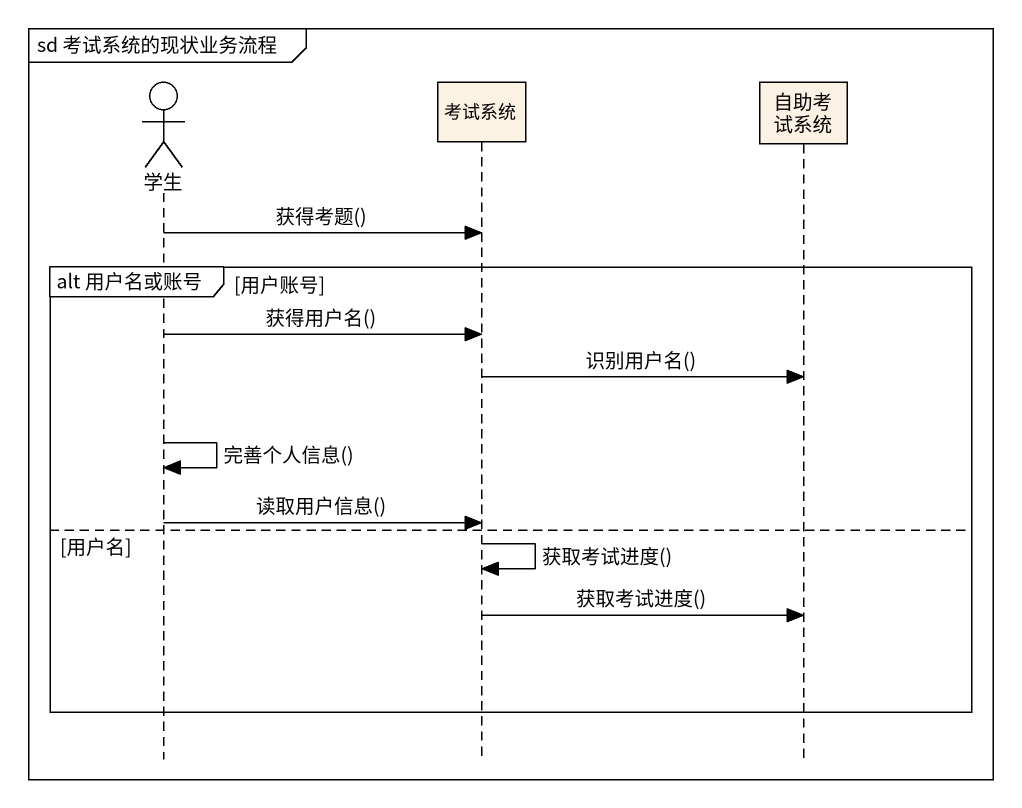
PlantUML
@startuml
mainframe sd 考试系统的现状业务流程
hide footbox
actor 学生
participant 考试系统
participant 自助考试系统

学生 -> 考试系统 : 获得考题()
group alt 用户名或账号 [用户账号]
  学生 -> 考试系统 : 获得用户名()
  考试系统 -> 自助考试系统 : 识别用户名()
  学生 -> 学生 : 完善个人信息()
  学生 -> 考试系统 : 读取用户信息()
else 用户名
  考试系统 -> 考试系统 : 获取考试进度()
  考试系统 -> 自助考试系统 : 获取考试进度()
end
@enduml
